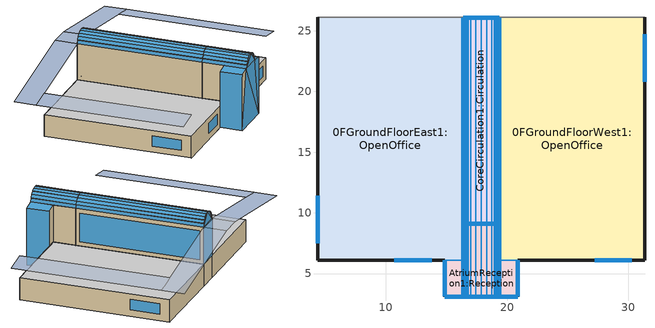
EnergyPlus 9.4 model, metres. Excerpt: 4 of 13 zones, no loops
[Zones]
0FGroundFloorEast1:OpenOffice
 floor ground (Project ground floor): 4.38,26.09 16.37,26.09 16.37,6.1 4.38,6.1 z0
 wall outside (Project wall): 4.38,26.09 4.38,6.1 14.87,6.1 z0:3
 wall to AtriumReception1:Reception (Project partition): 14.87,6.1 16.37,6.1 16.37,9.09 z0:3
 wall to CoreCirculation1:Circulation (Project partition): 16.37,9.09 16.37,26.09 z0:3
 wall to Block1:Zone1 (Project partition): 16.37,26.09 4.38,26.09 z0:3
 window inside x2 (Project internal glazing - 1002): 16.37,9.63 16.37,16.55 z0.54:2.46
 window x3 (Project external glazing - 1001): 4.38,11.4 4.38,7.48 z0.84:2.26
 window x2 (Project external glazing - 1001): 10.71,6.1 13.78,6.1 z0.84:2.26
 door inside (Project internal door): 16.37,17.09 16.37,18.09 z0:2
 ceiling to 1FFirstFloorEast1:OpenOffice (Project internal floor_Rev): 4.38,6.1 16.37,6.1 16.37,26.08 4.38,26.08 z3
AtriumReception1:Reception
 floor ground (Project ground floor): 16.37,9.09 19.37,9.09 19.37,6.09 16.37,6.09 z0; 14.88,6.09 20.86,6.09 20.86,3.1 14.88,3.1 z0
 wall outside (Project wall): 14.88,6.09 14.88,3.1 / 20.86,3.1 20.86,6.09 z0:7.75; 14.88,3.1,0 20.86,3.1,0 20.86,3.1,7.75 19.37,3.1,8 16.37,3.1,8 14.88,3.1,7.75; 16.38,3.1,8 19.36,3.1,8 19.28,3.1,8.49 19.08,3.1,8.88 18.75,3.1,9.21 18.33,3.1,9.43 17.87,3.1,9.5 17.41,3.1,9.43 16.99,3.1,9.21 16.66,3.1,8.88 16.46,3.1,8.49; 19.36,3.1,8 19.36,9.1,8 19.29,9.1,8.46 19.29,3.1,8.46; 19.29,3.1,8.46 19.29,9.1,8.46 19.28,9.1,8.49 19.28,3.1,8.49; 16.38,9.1,8 16.38,3.1,8 16.45,3.1,8.46 16.45,9.1,8.46; 16.45,9.1,8.46 16.45,3.1,8.46 16.46,3.1,8.49 16.46,9.1,8.49
 wall to 1FFirstFloorEast1:OpenOffice (Project partition_Rev): 16.37,9.09 16.37,6.1 z3:8; 16.37,6.1,3 14.87,6.1,3 14.87,6.1,7.75 16.37,6.1,8
 wall to 1FFirstFloorWest1:OpenOffice (Project partition_Rev): 19.37,6.1 19.37,9.09 z3:8; 20.87,6.1,3 19.37,6.1,3 19.37,6.1,8 20.87,6.1,7.75
 wall to 0FGroundFloorWest1:OpenOffice (Project partition_Rev): 20.87,6.1 19.37,6.1 19.37,9.09 z0:3
 wall to CoreCirculation1:Circulation (Project partition_Rev): 19.37,9.09 16.37,9.09 z0:8
 wall to CoreCirculation1:Circulation (Project partition): 19.36,9.1,8 16.38,9.1,8 16.46,9.1,8.49 16.66,9.1,8.88 16.99,9.1,9.21 17.41,9.1,9.43 17.87,9.1,9.5 18.33,9.1,9.43 18.75,9.1,9.21 19.08,9.1,8.88 19.28,9.1,8.49
 window inside x2 (Project internal glazing - 1002): 19.35,9.1,8.01 18.34,9.1,9.42 18.75,9.1,9.21; 19.36,9.1,8.01 18.76,9.1,9.2 19.28,9.1,8.49; 16.39,9.1,8.01 17.41,9.1,9.42 17.87,9.1,9.5
 window inside (Project internal glazing - 1002): 19.36,9.1,8 16.39,9.1,8 17.87,9.1,9.5
 window (Project external glazing - 1001): 14.88,6.09 14.88,3.11 / 20.86,3.11 20.86,6.09 z0:7.75; 14.88,3.1,0 20.86,3.1,0 16.37,3.1,8; 20.86,3.1,0.01 19.37,3.1,8 16.37,3.1,8; 16.39,3.1,8 19.36,3.1,8 17.87,3.1,9.5; 19.36,3.11,8 19.36,9.1,8 19.29,9.1,8.46 19.29,3.11,8.46; 16.38,9.1,8 16.38,3.11,8 16.45,3.11,8.46 16.45,9.1,8.46
 window x2 (Project external glazing - 1001): 20.86,3.1,0.01 20.86,3.1,7.75 19.37,3.1,8; 19.35,3.1,8.01 18.75,3.1,9.21 18.34,3.1,9.42; 19.36,3.1,8.01 19.28,3.1,8.49 18.76,3.1,9.2; 16.39,3.1,8.01 17.87,3.1,9.5 17.41,3.1,9.42
 window (Project roof glazing - 1003): 19.28,3.11,8.5 19.28,9.1,8.5 19.09,9.1,8.88 19.09,3.11,8.88; 16.46,9.1,8.5 16.46,3.11,8.5 16.66,3.11,8.88 16.66,9.1,8.88
 door inside (Project internal door_Rev): 17.57,9.09 16.48,9.09 z0:2
 roof outside (Project pitched roof): 14.88,6.09,7.75 14.88,3.1,7.75 16.37,3.1,8 16.37,6.09,8; 20.86,3.1,7.75 20.86,6.09,7.75 19.37,6.09,8 19.37,3.1,8; 18.33,3.1,9.43 18.33,9.1,9.43 17.87,9.1,9.5 17.87,3.1,9.5; 18.75,3.1,9.21 18.75,9.1,9.21 18.33,9.1,9.43 18.33,3.1,9.43; 19.08,3.1,8.88 19.08,9.1,8.88 18.75,9.1,9.21 18.75,3.1,9.21; 19.28,3.1,8.49 19.28,9.1,8.49 19.08,9.1,8.88 19.08,3.1,8.88; 16.46,9.1,8.49 16.46,3.1,8.49 16.66,3.1,8.88 16.66,9.1,8.88; 16.66,9.1,8.88 16.66,3.1,8.88 16.99,3.1,9.21 16.99,9.1,9.21; 16.99,9.1,9.21 16.99,3.1,9.21 17.41,3.1,9.43 17.41,9.1,9.43; 17.41,9.1,9.43 17.41,3.1,9.43 17.87,3.1,9.5 17.87,9.1,9.5
 skylight (Project roof glazing - 1003): 14.88,6.09,7.75 14.88,3.11,7.75 16.37,3.11,8 16.37,6.09,8; 20.86,3.11,7.75 20.86,6.09,7.75 19.37,6.09,8 19.37,3.11,8; 18.33,3.11,9.43 18.33,9.1,9.43 17.87,9.1,9.5 17.87,3.11,9.5; 18.75,3.11,9.21 18.75,9.1,9.21 18.34,9.1,9.43 18.34,3.11,9.43; 19.08,3.11,8.88 19.08,9.1,8.88 18.76,9.1,9.21 18.76,3.11,9.21; 16.66,9.1,8.88 16.66,3.11,8.88 16.99,3.11,9.21 16.99,9.1,9.21; 16.99,9.1,9.21 16.99,3.11,9.21 17.41,3.11,9.43 17.41,9.1,9.43; 17.41,9.1,9.43 17.41,3.11,9.43 17.87,3.11,9.5 17.87,9.1,9.5
CoreCirculation1:Circulation
 floor ground (Project ground floor): 16.37,26.09 19.37,26.09 19.37,9.09 16.37,9.09 z0
 wall outside (Project wall): 19.37,26.09 16.37,26.09 z3:8; 19.36,26.08,8 16.38,26.08,8 16.46,26.08,8.49 16.66,26.08,8.88 16.99,26.08,9.21 17.41,26.08,9.43 17.87,26.08,9.5 18.33,26.08,9.43 18.75,26.08,9.21 19.08,26.08,8.88 19.28,26.08,8.49; 16.38,26.08,8 16.38,9.1,8 16.45,9.1,8.46 16.45,26.08,8.46; 16.45,26.08,8.46 16.45,9.1,8.46 16.46,9.1,8.49 16.46,26.08,8.49; 19.36,9.1,8 19.36,26.08,8 19.29,26.08,8.46 19.29,9.1,8.46; 19.29,9.1,8.46 19.29,26.08,8.46 19.28,26.08,8.49 19.28,9.1,8.49
 wall to 1FFirstFloorEast1:OpenOffice (Project partition_Rev): 16.37,26.08 16.37,9.09 z3:8
 wall to 1FFirstFloorWest1:OpenOffice (Project partition_Rev): 19.37,9.09 19.37,26.08 z3:8
 wall to 0FGroundFloorWest1:OpenOffice (Project partition_Rev): 19.37,9.09 19.37,26.09 z0:3
 wall to Block1:Zone1 (Project partition): 19.37,26.09 16.37,26.09 z0:3
 window inside (Project internal glazing - 1002): 16.37,25.54 16.37,9.62 / 19.37,9.62 19.37,25.54 z3.54:7.46
 window inside x2 (Project internal glazing - 1002): 19.37,9.63 19.37,16.55 z0.54:2.46
 window (Project external glazing - 1001): 19.37,26.09 16.37,26.09 z3:8; 19.36,26.08,8 16.39,26.08,8 17.87,26.08,9.5; 16.38,26.08,8 16.38,9.11,8 16.45,9.11,8.46 16.45,26.08,8.46; 19.36,9.11,8 19.36,26.08,8 19.29,26.08,8.46 19.29,9.11,8.46
 window x2 (Project external glazing - 1001): 16.39,26.08,8.01 17.41,26.08,9.42 17.87,26.08,9.5; 16.39,26.08,8.01 16.99,26.08,9.21 17.41,26.08,9.42; 16.39,26.08,8.01 16.46,26.08,8.49 16.98,26.08,9.2
 window (Project roof glazing - 1003): 16.46,26.08,8.5 16.46,9.11,8.5 16.66,9.11,8.88 16.66,26.08,8.88; 19.28,9.11,8.5 19.28,26.08,8.5 19.09,26.08,8.88 19.09,9.11,8.88
 door inside (Project internal door_Rev): 19.37,17.09 19.37,18.09 z0.05:2.05
 door inside (Project internal door): 19.26,26.09 18.17,26.09 z0:2
 roof outside (Project pitched roof): 16.99,26.08,9.21 16.99,9.1,9.21 17.41,9.1,9.43 17.41,26.08,9.43; 17.41,26.08,9.43 17.41,9.1,9.43 17.87,9.1,9.5 17.87,26.08,9.5; 16.66,26.08,8.88 16.66,9.1,8.88 16.99,9.1,9.21 16.99,26.08,9.21; 16.46,26.08,8.49 16.46,9.1,8.49 16.66,9.1,8.88 16.66,26.08,8.88; 19.28,9.1,8.49 19.28,26.08,8.49 19.08,26.08,8.88 19.08,9.1,8.88; 19.08,9.1,8.88 19.08,26.08,8.88 18.75,26.08,9.21 18.75,9.1,9.21; 18.75,9.1,9.21 18.75,26.08,9.21 18.33,26.08,9.43 18.33,9.1,9.43; 18.33,9.1,9.43 18.33,26.08,9.43 17.87,26.08,9.5 17.87,9.1,9.5
 skylight (Project roof glazing - 1003): 16.99,26.08,9.21 16.99,9.11,9.21 17.41,9.11,9.43 17.41,26.08,9.43; 17.41,26.08,9.43 17.41,9.11,9.43 17.87,9.11,9.5 17.87,26.08,9.5; 16.66,26.08,8.88 16.66,9.11,8.88 16.99,9.11,9.21 16.99,26.08,9.21; 19.08,9.11,8.88 19.08,26.08,8.88 18.76,26.08,9.21 18.76,9.11,9.21; 18.75,9.11,9.21 18.75,26.08,9.21 18.34,26.08,9.43 18.34,9.11,9.43; 18.33,9.11,9.43 18.33,26.08,9.43 17.87,26.08,9.5 17.87,9.11,9.5
0FGroundFloorWest1:OpenOffice
 floor ground (Project ground floor): 19.37,26.09 31.36,26.09 31.36,6.1 19.37,6.1 z0
 wall outside (Project wall): 20.87,6.1 31.36,6.1 31.36,26.09 z0:3
 wall to Block1:Zone1 (Project partition): 31.36,26.09 19.37,26.09 z0:3
 window x3 (Project external glazing - 1001): 31.36,20.8 31.36,24.72 z0.84:2.26
 window x2 (Project external glazing - 1001): 27.2,6.1 30.27,6.1 z0.84:2.26
 ceiling to 1FFirstFloorWest1:OpenOffice (Project internal floor_Rev): 19.37,6.1 31.36,6.1 31.36,26.08 19.37,26.08 z3
shading: 1.41,26.09,5.51 1.41,6.09,5.51 4.37,6.09,6 4.37,26.09,6; 16.37,26.09,8 16.37,29.09,8 1.41,29.09,5.51 1.41,26.09,5.51; 19.37,29.09 16.37,29.09 16.37,26.09 19.37,26.09 z8; 34.33,6.09,5.51 34.33,26.09,5.51 31.37,26.09,6 31.37,6.09,6; 34.33,26.09,5.51 34.33,29.09,5.51 19.37,29.09,8 19.37,26.09,8
[Site:Location]
Site (01-01:31-12)  (01-01:31-12): Latitude=1.37; Longitude=103.98; Time Zone=7; Elevation {m}=16
[Site:GroundTemperature:BuildingSurface]
14, 14, 14, 14, 14, 14, 14, 14, 14, 14, 14, 14
[Site:GroundTemperature:Deep]
14, 14, 14, 14, 14, 14, 14, 14, 14, 14, 14, 14
[Site:GroundTemperature:Shallow]
14, 14, 14, 14, 14, 14, 14, 14, 14, 14, 14, 14
[Site:GroundTemperature:FCfactorMethod]
January FCfactorMethod ground temperature {C}=27.55; Februry FCfactorMethod ground temperature {C}=28.03; March FCfactorMethod ground temperature {C}=28.32; April FCfactorMethod ground temperature {C}=28.42; May FCfactorMethod ground temperature {C}=28.26; June FCfactorMethod ground temperature {C}=27.88; July FCfactorMethod ground temperature {C}=27.4; August FCfactorMethod ground temperature {C}=26.92; September FCfactorMethod ground temperature {C}=26.59; October FCfactorMethod ground temperature {C}=26.51; November FCfactorMethod ground temperature {C}=26.68; December FCfactorMethod ground temperature {C}=27.05
[Site:GroundReflectance]
0.2, 0.2, 0.2, 0.2, 0.2, 0.2, 0.2, 0.2, 0.2, 0.2, 0.2, 0.2
[Site:GroundReflectance:SnowModifier]
1, 1
[SizingPeriod:DesignDay] Day of Month=15; Humidity Condition Type=WetBulb; Barometric Pressure {N/M**2}=101132.9; Wind Direction {Degrees N=0, S=180}=0; Rain Indicator=No; Snow on ground indicator=No; Daylight Savings Time Indicator=No
Name | Month | Day Type -- used for schedules | Maximum Dry-Bulb Temperature {C} | Daily Dry-Bulb Temperature Range {C} | Wetbulb at Maximum Dry-Bulb{C} | Wind Speed {m/s} | Solar Model Indicator | Clearness {0.0 to 1.2} | Max Dry-Bulb {C} | Daily Temp Range {C} | Wet-Bulb at Max {C} | Wind Speed {M/Sec} | Clearness {0.0 to 1.2} - gives no sun (but does include long wave radiant heat exchange with sky)
Summer Design Day in Site (01-01:31-12) Jul | 7 | SummerDesignDay | 33.2 | 5.8 | 26.4 | 0 | ASHRAEClearSky | 0.98
Winter Design Day in Site (01-01:31-12) | 1 | WinterDesignDay |  |  |  |  |  |  | 23.1 | 0 | 23.1 | 8.2 | 0
[Building]
Building: North Axis=0; Terrain=Suburbs; Loads Convergence Tolerance=.04; Temperature Convergence Tolerance=.4; Solar Distribution=FullExterior; Maximum number of warmup days=25; Minimum number of warmup days=6
[Site:WaterMainsTemperature]
Calculation Method=Correlation; Annual Average Outdoor Air Temperature=10; Maximum Difference In Monthly Average Outdoor Air Temperatures=20
[Material:NoMass] Roughness=Rough; Resistance {m2-K/w}=.15; Thermal Emittance=0.9; Solar Absorptance=0.7; Visible Absorptance=0.7
3_RVAL_2; 4_RVAL_2
[Construction]
Project internal floor_Rev: Cast Concrete (Dense)_.01, Cast Concrete (Dense)_.05
Project partition: Gypsum Plasterboard_.025, 3_RVAL_2, Gypsum Plasterboard_.025
Project partition_Rev: Gypsum Plasterboard_.025, 4_RVAL_2, Gypsum Plasterboard_.025
Project wall: Brickwork Outer_.1, XPS Extruded Polystyrene  - CO2 Blowing_.0795, Concrete Block (Medium)_.1, Gypsum Plastering_.013
Project pitched roof: Clay Tile (roofing)_.025, MW Stone Wool (rolls)_.2423, Roofing Felt_.005
Project internal door; Project internal door_Rev: Painted Oak_.035
Project external glazing - 1001: 38, 1002, 2
Project internal glazing - 1002; Project roof glazing - 1003: 2, 1001, 2, 1001, 2
[WindowMaterial:Gas] Gas type (Air - Argon - Krypton - Xenon - SF6 - Custom)=Air
Name | Thickness {m}
1001 | .006
1002 | .013
[WindowMaterial:Glazing] Optical data type {SpectralAverage or Spectral}=SpectralAverage; Thickness {m}=.003; IR transmittance at normal incidence=0; IR emissivity: front side=.84; Conductivity {W/m-K}=.9; Dirt Correction Factor for Solar and Visible Transmittance=1
Name | Solar transmittance at normal incidence | Solar reflectance at normal incidence: front side | Solar reflectance at normal incidence: back side | Visible transmittance at normal incidence | Visible reflectance at normal incidence: front side | Visible reflectance at normal incidence: back side | IR emissivity: back side
2 | .837 | .075 | .075 | .898 | .081 | .081 | .84
38 | .74 | .09 | .1 | .82 | .11 | .12 | .2
[Material] Roughness=Rough; Thermal Emittance=0.9
Name | Thickness {m} | Conductivity {w/m-K} | Density {kg/m3} | Specific Heat {J/kg-K} | Solar Absorptance | Visible Absorptance
Cast Concrete (Dense)_.05 | .05 | 1.4 | 2100 | 840 | 0.6 | 0.6
Cast Concrete (Dense)_.01 | .01 | 1.4 | 2100 | 840 | 0.6 | 0.6
Gypsum Plasterboard_.025 | .025 | 0.25 | 900 | 1000 | 0.5 | 0.5
Brickwork Outer_.1 | .1 | 0.84 | 1700 | 800 | 0.7 | 0.7
XPS Extruded Polystyrene  - CO2 Blowing_.0795 | .0795 | 0.034 | 35 | 1400 | 0.6 | 0.6
Concrete Block (Medium)_.1 | .1 | 0.51 | 1400 | 1000 | 0.6 | 0.6
Gypsum Plastering_.013 | .013 | 0.4 | 1000 | 1000 | 0.5 | 0.5
Clay Tile (roofing)_.025 | .025 | 1 | 2000 | 800 | 0.7 | 0.7
MW Stone Wool (rolls)_.2423 | .2423 | 0.04 | 30 | 840 | 0.6 | 0.6
Roofing Felt_.005 | .005 | 0.19 | 960 | 837 | 0.8 | 0.8
Urea Formaldehyde Foam_.1327 | .1327 | 0.04 | 10 | 1400 | 0.6 | 0.6
Cast Concrete_.1 | .1 | 1.13 | 2000 | 1000 | 0.6 | 0.6
Floor/Roof Screed_.07 | .07 | 0.41 | 1200 | 840 | 0.73 | 0.73
Timber Flooring_.013 | .013 | 0.14 | 650 | 1200 | 0.78 | 0.78
Painted Oak_.035 | .035 | 0.19 | 700 | 2390 | 0.5 | 0.5
[Construction:InternalSource]
Project ground floor: 3, 3, 1, .5, Urea Formaldehyde Foam_.1327, Cast Concrete_.1, Floor/Roof Screed_.07, Timber Flooring_.013
[Zone] Relative North (to building)=0; Zone Type=1; Zone multiplier=1; Zone inside convection algorithm=TARP; Part Of Total Floor Area=Yes
Name | Zone volume | Floor Area
0FGroundFloorWest1:OpenOffice; 0FGroundFloorEast1:OpenOffice | 719.0852 | 239.6951
CoreCirculation1:Circulation | 466.7148 | 51.5191
AtriumReception1:Reception | 234.7355 | 27.7495
[PEOPLE] Number of People Calculation Method=People/Area; radiant fraction=.3; User Specified Sensible Fraction=AutoCalculate; CO2 generation rate per unit of activity level (units m3/s-W=3.82e-08; Enable ASHRAE 55 comfort warnings=No; MRT Calculation Type=ZoneAveraged; Work Efficiency SCHEDULE Name (0.0-1.0,real)=Work efficiency; Clothing Insulation Calculation Method=ClothingInsulationSchedule; Air Velocity SCHEDULE Name (units m/s, real)=Default Air Velocity for Comfort Calculations
Name | Zone | Number of People SCHEDULE | People per Zone Floor Area | Activity level SCHEDULE Name (units W/person, real) | Clothing Insulation SCHEDULE Name (real)
People 0FGroundFloorWest1:OpenOffice | 0FGroundFloorWest1:OpenOffice | Office_OpenOff_Occ | .111 | Activity Schedule 27395 | Clothing Schedule 27395
People 0FGroundFloorEast1:OpenOffice | 0FGroundFloorEast1:OpenOffice | Office_OpenOff_Occ | .111 | Activity Schedule 27411 | Clothing Schedule 27411
People CoreCirculation1:Circulation | CoreCirculation1:Circulation | Office_Circulation_Occ | .11 | Activity Schedule 27427 | Clothing Schedule 27427
People AtriumReception1:Reception | AtriumReception1:Reception | Office_Reception_Occ | .11 | Activity Schedule 27449 | Clothing Schedule 27449
[Lights] Design Level calculation method=Watts/Area; Return Air Fraction=0; Radiant fraction=.42; Fraction Visible=.18; Fraction Replaceable=1
Name | Zone | Lighting SCHEDULE | Watts per Zone Area {W/m2} | LightsEndUseKey
0FGroundFloorWest1:OpenOffice General lighting | 0FGroundFloorWest1:OpenOffice | Office_OpenOff_Light | 20 | ELECTRIC EQUIPMENT#0FGroundFloorWest1:OpenOffice#GeneralLights
0FGroundFloorEast1:OpenOffice General lighting | 0FGroundFloorEast1:OpenOffice | Office_CellOff_Light | 20 | ELECTRIC EQUIPMENT#0FGroundFloorEast1:OpenOffice#GeneralLights
CoreCirculation1:Circulation General lighting | CoreCirculation1:Circulation | Office_Circulation_Light | 5 | ELECTRIC EQUIPMENT#CoreCirculation1:Circulation#GeneralLights
AtriumReception1:Reception General lighting | AtriumReception1:Reception | Office_Reception_Light | 10 | ELECTRIC EQUIPMENT#AtriumReception1:Reception#GeneralLights
[OtherEquipment] Fuel Type=Electricity; Design Level calculation method=Watts/Area; Latent fraction=0; Radiant fraction=.2; Fraction Lost=0; Carbon Dioxide Generation Rate=0; End-use category=General
Name | Zone | Equipment SCHEDULE | Watts per Zone Area {watts/m2}
0FGroundFloorWest1:OpenOffice Equipment gain | 0FGroundFloorWest1:OpenOffice | Office_OpenOff_Equip | 11.77
0FGroundFloorEast1:OpenOffice Equipment gain | 0FGroundFloorEast1:OpenOffice | Office_OpenOff_Equip | 11.77
CoreCirculation1:Circulation Equipment gain | CoreCirculation1:Circulation | Office_Circulation_Equip | 2
AtriumReception1:Reception Equipment gain | AtriumReception1:Reception | Office_Reception_Equip | 5
[ZoneInfiltration:DesignFlowRate] Infiltration SCHEDULE=On 24/7; Design Volume Flow Rate calculation method=Flow/zone; Constant Term Coefficient=1; Temperature Term Coefficient=0; Velocity Term Coefficient=0; Velocity Squared Term Coefficient=0
Name | Zone | Design Volume Flow Rate (m3/s)
0FGroundFloorWest1:OpenOffice Infiltration | 0FGroundFloorWest1:OpenOffice | .139822
0FGroundFloorEast1:OpenOffice Infiltration | 0FGroundFloorEast1:OpenOffice | .139822
CoreCirculation1:Circulation Infiltration | CoreCirculation1:Circulation | .09075
AtriumReception1:Reception Infiltration | AtriumReception1:Reception | .045643
[EnergyManagementSystem:Sensor]
Occu_Schedule: Office_OpenOff_Occ; Schedule Value
[AvailabilityManager:Scheduled]
Air Loop Availability; HW Loop Availability; CHW Loop Availability; Condenser Loop Availability: On 24/7
[SetpointManager:Scheduled]
Air Loop Setpoint Manager: Temperature, Air loop cooling set point temperature: Always 14.0 C, Air Loop Setpoint Manager Node List
HW Loop Setpoint Manager: Temperature, Hot Water flow set point temperature: Always 80.0 C, HW Loop Setpoint Manager Node List
CHW Loop Setpoint Manager: Temperature, Chilled water flow set point temperature: Always 6 C, CHW Loop Setpoint Manager Node List
[SetpointManager:FollowOutdoorAirTemperature]
Condenser Loop Setpoint Manager: Temperature, OutdoorAirWetBulb, 1.5, 50, 10, Condenser Loop Setpoint Manager Node List
[Schedule:Compact]
Work efficiency: Any Number, Through: 12/31, For: AllDays, Until: 24:00, 0
On 24/7: Any Number, Through: 12/31, For: AllDays, Until: 24:00, 1
Chilled water flow set point temperature: Always 6 C: Any Number, Through: 12/31, For: AllDays, Until: 24:00, 6
Hot Water flow set point temperature: Always 80.0 C: Any Number, Through: 12/31, For: AllDays, Until: 24:00, 80
Air loop cooling set point temperature: Always 14.0 C: Any Number, Through: 12/31, For: AllDays, Until: 24:00, 14
Office_CellOff_Light; Office_Circulation_Light; Office_OpenOff_Light: Fraction, Through: 31 Dec, For: Weekdays SummerDesignDay, Until: 07:00, 0, Until: 19:00, 1, Until: 24:00, 0, For: Weekends, Until: 24:00, 0, For: Holidays, Until: 24:00, 0, For: WinterDesignDay AllOtherDays, Until: 24:00, 0
Office_Circulation_Occ: Fraction, Through: 31 Dec, For: Weekdays SummerDesignDay, Until: 07:00, 0, Until: 09:00, 0.1, Until: 17:00, 0.25, Until: 19:00, 0.1, Until: 24:00, 0, For: Weekends, Until: 24:00, 0, For: Holidays, Until: 24:00, 0, For: WinterDesignDay AllOtherDays, Until: 24:00, 0
Office_Circulation_Equip: Fraction, Through: 31 Dec, For: Weekdays SummerDesignDay, Until: 07:00, 0.05, Until: 19:00, 1, Until: 24:00, 0.05, For: Weekends, Until: 24:00, 0.05, For: Holidays, Until: 24:00, 0.05, For: WinterDesignDay AllOtherDays, Until: 24:00, 0
Office_Reception_Occ: Fraction, Through: 31 Dec, For: Weekdays SummerDesignDay, Until: 07:00, 0, Until: 08:00, 0.25, Until: 09:00, 0.5, Until: 12:00, 1, Until: 14:00, 0.75, Until: 17:00, 1, Until: 24:00, 0, For: Weekends, Until: 24:00, 0, For: Holidays, Until: 24:00, 0, For: WinterDesignDay AllOtherDays, Until: 24:00, 0
Office_Reception_Equip: Fraction, Through: 31 Dec, For: Weekdays SummerDesignDay, Until: 07:00, 0.05, Until: 17:00, 1, Until: 24:00, 0.05, For: Weekends, Until: 24:00, 0.05, For: Holidays, Until: 24:00, 0.05, For: WinterDesignDay AllOtherDays, Until: 24:00, 0
Office_Reception_Light: Fraction, Through: 31 Dec, For: Weekdays SummerDesignDay, Until: 07:00, 0, Until: 17:00, 1, Until: 24:00, 0, For: Weekends, Until: 24:00, 0, For: Holidays, Until: 24:00, 0, For: WinterDesignDay AllOtherDays, Until: 24:00, 0
Office_OpenOff_Occ: Fraction, Through: 31 Dec, For: Weekdays SummerDesignDay, Until: 07:00, 0, Until: 08:00, 0.25, Until: 09:00, 0.5, Until: 12:00, 1, Until: 14:00, 0.75, Until: 17:00, 1, Until: 18:00, 0.5, Until: 19:00, 0.25, Until: 24:00, 0, For: Weekends, Until: 24:00, 0, For: Holidays, Until: 24:00, 0, For: WinterDesignDay AllOtherDays, Until: 24:00, 0
Office_OpenOff_Equip: Fraction, Through: 31 Dec, For: Weekdays SummerDesignDay, Until: 07:00, 0.05394, Until: 20:00, 1, Until: 24:00, 0.05394, For: Weekends, Until: 24:00, 0.05394, For: Holidays, Until: 24:00, 0.05394, For: WinterDesignDay AllOtherDays, Until: 24:00, 0
Default Air Velocity for Comfort Calculations: Any Number, Through: 12/31, For: AllDays, Until: 24:00, 0.137
Activity Schedule 27395; Activity Schedule 27411: Any Number, Through: 12/31, For: AllDays, Until: 24:00, 110.7
Clothing Schedule 27395; Clothing Schedule 27411; Clothing Schedule 27427; Clothing Schedule 27449: Any Number, Through: 4/1, For: AllDays, Until: 24:00, 1, Through: 9/30, For: AllDays, Until: 24:00, .5, Through: 12/31, For: AllDays, Until: 24:00, 1
Activity Schedule 27427; Activity Schedule 27449: Any Number, Through: 12/31, For: AllDays, Until: 24:00, 126
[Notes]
Geometry convention template : Simple
Zone geometry and surface areas : 1-Inner
Zone volume calculation method : 1-Inner
Zone floor area calculation method : 1-Inner
Window to wall ratio method : 1-Inner
Hourly weather file: C:\ProgramData\DesignBuilder\Weather Data\SGP_SINGAPORE_IWEC.epw
